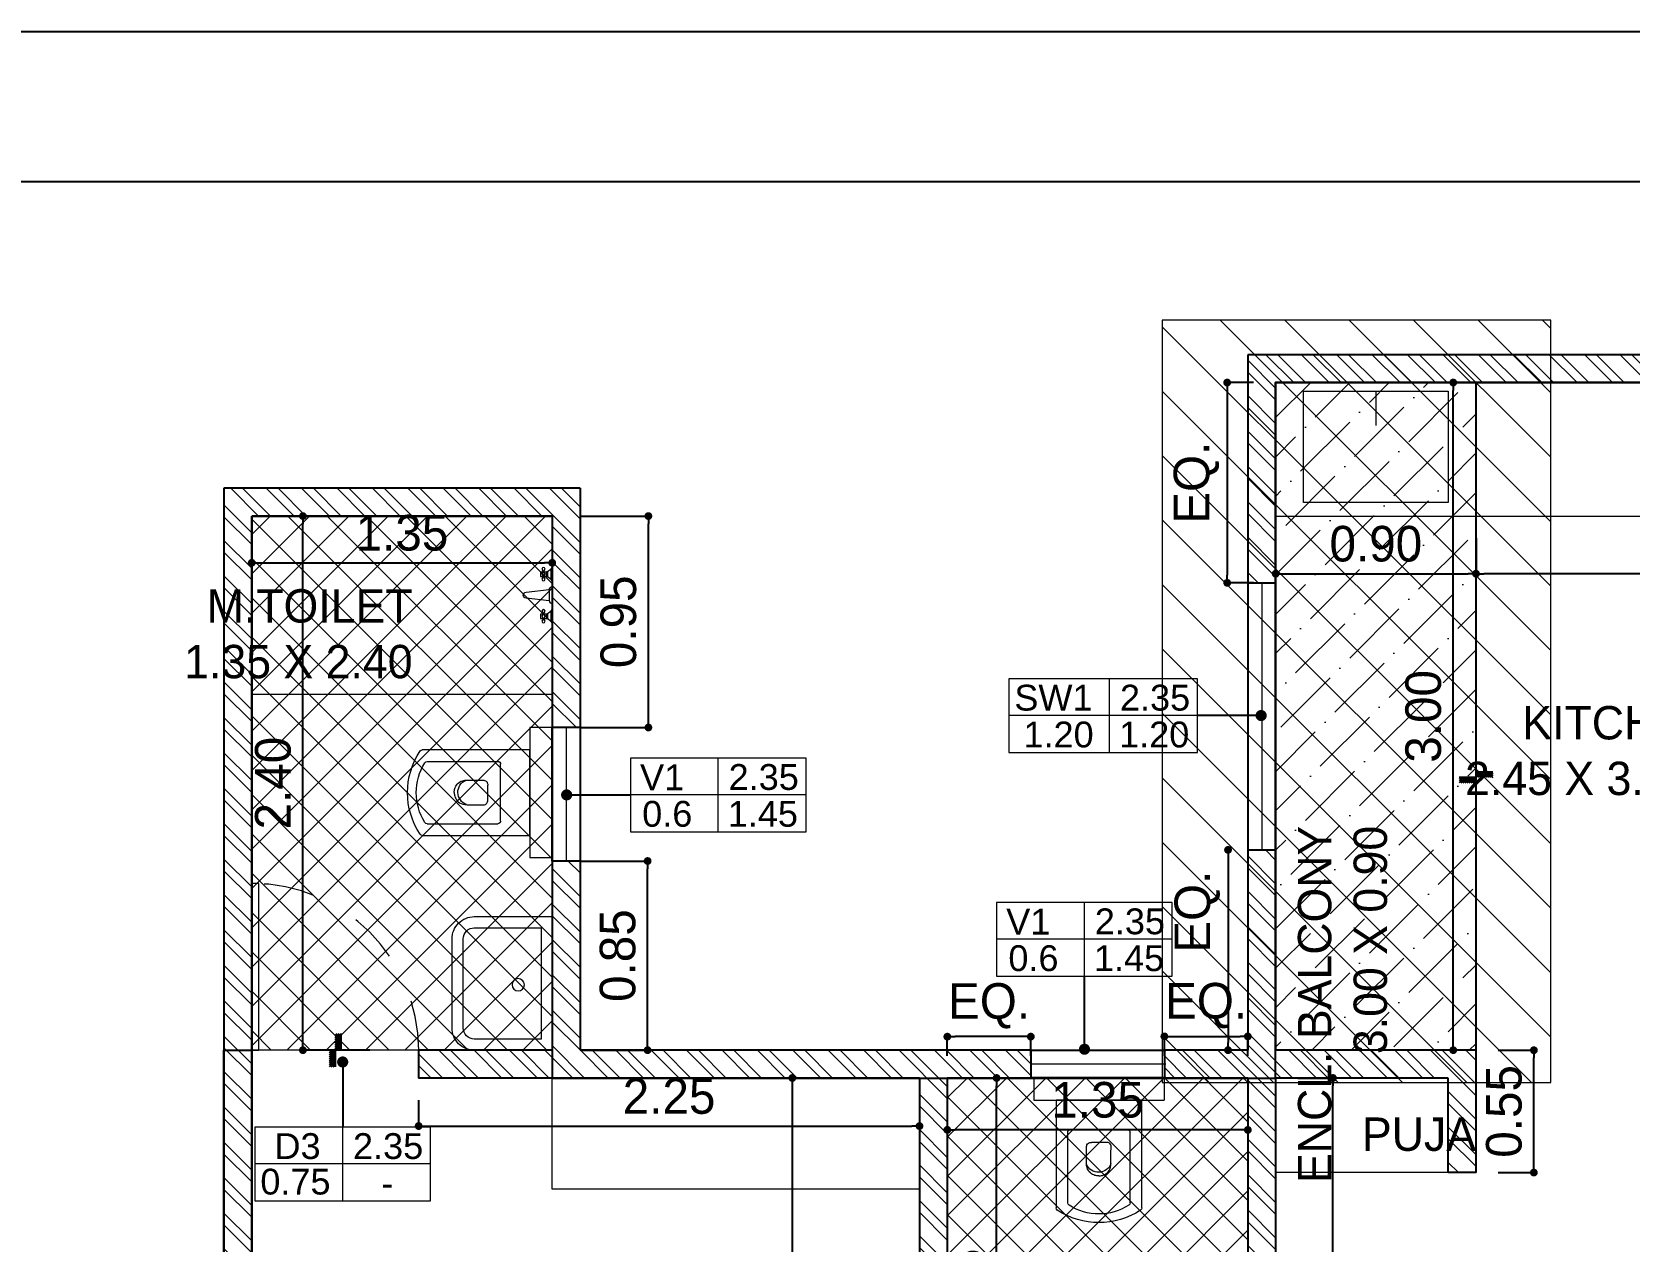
# Model space of a CAD drawing. Header units: metres. Extents: x 494 to 1845, y -666 to 1061.
# Drawn here: x 1790.404 to 1793.605, y 189.187 to 191.611 of the extents above; entities that cross this region are included whole.
import ezdxf

# ---------------------------------------------------------------- set-up
doc = ezdxf.new("R2010")
doc.units = ezdxf.units.M
doc.header["$MEASUREMENT"] = 0
doc.linetypes.add('1', pattern=[0])
doc.linetypes.add('ACAD_ISO02W100', pattern=[15, 12, -3])
doc.layers.get('Defpoints').update_dxf_attribs({"color": 12})
for name, color, linetype in [('10 HATCH', 253, 'Continuous'), ('A-AREA', 1, 'Continuous'), ('SHEET', 7, 'Continuous'), ('TILE DROP', 180, '1'), ('VDA-TEXT', 250, '1'), ('VDA-WALL BELOW', 8, 'Continuous')]:
    doc.layers.add(name, color=color, linetype=linetype)
for name, color, linetype, lineweight in [('A-Wall Hatch', 8, 'Continuous', 9), ('col hatch', 8, 'Continuous', 13), ('DIMENSION', 8, 'Continuous', 5), ('VDA-DOOR', 23, 'Continuous', 5), ('VDA-DW TAGS', 4, 'Continuous', 9), ('VDA-FURNITURE', 8, 'Continuous', 13), ('VDA-HATCH', 8, 'Continuous', 9), ('VDA-PLUMBING', 8, 'Continuous', 13), ('VDA-WALL', 250, 'Continuous', 25), ('VDA-WINDOW', 5, 'Continuous', 9)]:
    doc.layers.add(name, color=color, linetype=linetype, lineweight=lineweight)
doc.styles.add('arial', font='arial.ttf', dxfattribs={"height": 0.3})
doc.styles.add('RS', font='GOTHIC.TTF')
doc.dimstyles.new('SMALL-1', dxfattribs={"dimtxt": 0.16, "dimasz": 0.035, "dimexe": 0, "dimexo": 0.1, "dimgap": 0.05, "dimtad": 1, "dimzin": 0, "dimdsep": 46, "dimtxsty": 'RS', "dimblk": 'DOT', "dimcen": 2.5, "dimclrd": 256, "dimclre": 256, "dimclrt": 5, "dimadec": 0, "dimazin": 0, "dimtfac": 1, "dimtdec": 3, "dimtofl": 0, "dimtmove": 0, "dimatfit": 3, "dimfxl": 0, "dimtolj": 1, "dimtzin": 0, "dimarcsym": 0})
pattern_1 = [(135, (-4e-16, 0.375), (-0.00441942, -0.00441942), [])]

# ---------------------------------------------------------------- blocks, each defined once
blk = doc.blocks.new('zw$FB86')
at = {"layer": 'VDA-FURNITURE'}
for points in [[(0, 0.45), (0, 0.1, 0.414214), (0.1, 0), (0.5, 0, 0.414214), (0.6, 0.1), (0.6, 0.45)], [(0.05, 0.4), (0.05, 0.1, 0.414214), (0.1, 0.05), (0.5, 0.05, 0.414214), (0.55, 0.1), (0.55, 0.4)]]:
    blk.add_lwpolyline(points, format="xyb", close=True, dxfattribs=at)
blk.add_circle((0.2942, 0.2973), 0.0278, dxfattribs=at)
blk = doc.blocks.new('zw$1B49')
at = {"layer": 'VDA-FURNITURE'}
for p, q in [((0.1173, 0.1173), (0.1043, 0.013)), ((0.1564, 0.013), (0.1433, 0.1173)), ((0, 0), (0.0717, 0)), ((0.0128, 0.0065), (0.0589, 0.0065)), ((0.0261, 0.0424), (0.0195, 0.0424)), ((0.0261, 0.0358), (0.0195, 0.0358)), ((0.0484, 0.0195), (0.0235, 0.0195)), ((0.0261, 0.0261), (0.0261, 0.0521)), ((0.0261, 0.0521), (0.0456, 0.0521)), ((0.0456, 0.0261), (0.0261, 0.0261)), ((0.0456, 0.0521), (0.0456, 0.0261)), ((0.0456, 0.0424), (0.0521, 0.0424)), ((0.0456, 0.0358), (0.0521, 0.0358)), ((0.0912, 0), (0.1694, 0)), ((0.1043, 0.013), (0.1564, 0.013)), ((0.189, 0), (0.2606, 0)), ((0.2018, 0.0065), (0.2478, 0.0065)), ((0.215, 0.0424), (0.2085, 0.0424)), ((0.215, 0.0358), (0.2085, 0.0358)), ((0.2373, 0.0195), (0.2125, 0.0195)), ((0.215, 0.0261), (0.215, 0.0521)), ((0.215, 0.0521), (0.2346, 0.0521)), ((0.2346, 0.0261), (0.215, 0.0261)), ((0.2346, 0.0521), (0.2346, 0.0261)), ((0.2346, 0.0424), (0.2411, 0.0424)), ((0.2346, 0.0358), (0.2411, 0.0358))]:
    blk.add_line(p, q, dxfattribs=at)
for centre in [(0.013, 0.0391), (0.0358, 0.0391), (0.0586, 0.0391), (0.202, 0.0391), (0.2248, 0.0391), (0.2476, 0.0391)]:
    blk.add_circle(centre, 0.00728, dxfattribs=at)
for centre, radius, start, end in [((0.1303, 0.1173), 0.013, 0, 180), ((-0.0098, 0.0358), 0.0371, 285.2551, 344.7449), ((0.0814, 0.0358), 0.0371, 195.25512, 254.74488), ((0.1096, -0.0053), 0.0191, 106.1502, 163.8498), ((0.1511, -0.0053), 0.0191, 16.1502, 73.8498), ((0.1792, 0.0358), 0.0371, 285.2551, 344.7449), ((0.2704, 0.0358), 0.0371, 195.25512, 254.74488)]:
    blk.add_arc(centre, radius, start, end, dxfattribs=at)
blk = doc.blocks.new('zw$2702')
at = {"layer": 'VDA-FURNITURE'}
for p, q in [((0.55, 0), (0.55, 0.585)), ((0.65, 0.585), (0.55, 0.585)), ((0.65, 0), (0.65, 0.585)), ((0.0663, 0.485), (0.55, 0.485)), ((0.0885, 0.4325), (0.406, 0.4325)), ((0.55, 0.485), (0.55, 0.1)), ((0.418, 0.4205), (0.418, 0.1645)), ((0.2097, 0.2925), (0.2098, 0.2942)), ((0.2097, 0.2918), (0.2097, 0.2925)), ((0.2097, 0.2916), (0.2097, 0.291)), ((0.2097, 0.291), (0.2098, 0.2893)), ((0.2098, 0.2942), (0.21, 0.2969)), ((0.2098, 0.2893), (0.21, 0.2866)), ((0.21, 0.2969), (0.2105, 0.3004)), ((0.2105, 0.3004), (0.2113, 0.3046)), ((0.2113, 0.3046), (0.2125, 0.3092)), ((0.2125, 0.3092), (0.2143, 0.3142)), ((0.2143, 0.3142), (0.2166, 0.3193)), ((0.2166, 0.3193), (0.2196, 0.3244)), ((0.2196, 0.3244), (0.2234, 0.3294)), ((0.2234, 0.3294), (0.2281, 0.334)), ((0.2281, 0.334), (0.2337, 0.3382)), ((0.2337, 0.3382), (0.2404, 0.3417)), ((0.2404, 0.3417), (0.2482, 0.3444)), ((0.2482, 0.3444), (0.2572, 0.3461)), ((0.2572, 0.3461), (0.2675, 0.3468)), ((0.2675, 0.3468), (0.278, 0.3468)), ((0.278, 0.3468), (0.2875, 0.3468)), ((0.2875, 0.3468), (0.2959, 0.3468)), ((0.2959, 0.3468), (0.3035, 0.3468)), ((0.3035, 0.3468), (0.3101, 0.3468)), ((0.3101, 0.3468), (0.3159, 0.3468)), ((0.3159, 0.3468), (0.3209, 0.3468)), ((0.3209, 0.3468), (0.3252, 0.3468)), ((0.3252, 0.3468), (0.3288, 0.3469)), ((0.3288, 0.3469), (0.3318, 0.3469)), ((0.3318, 0.3469), (0.3341, 0.3469)), ((0.3341, 0.3469), (0.336, 0.3469)), ((0.336, 0.3469), (0.3382, 0.3469)), ((0.3382, 0.3469), (0.3388, 0.3469)), ((0.3388, 0.3469), (0.3398, 0.3471)), ((0.3398, 0.3471), (0.3422, 0.3472)), ((0.3422, 0.3472), (0.3456, 0.347)), ((0.3456, 0.347), (0.3496, 0.346)), ((0.3496, 0.346), (0.3535, 0.3437)), ((0.3535, 0.3437), (0.3569, 0.3399)), ((0.3569, 0.3399), (0.3583, 0.3372)), ((0.3583, 0.3372), (0.3594, 0.3339)), ((0.3594, 0.3339), (0.3601, 0.3301)), ((0.3601, 0.3301), (0.3603, 0.3256)), ((0.3603, 0.3262), (0.3603, 0.2588)), ((0.21, 0.2866), (0.2105, 0.2831)), ((0.2105, 0.2831), (0.2113, 0.2789)), ((0.2113, 0.2789), (0.2125, 0.2743)), ((0.2125, 0.2743), (0.2143, 0.2693)), ((0.2143, 0.2693), (0.2166, 0.2642)), ((0.2166, 0.2642), (0.2196, 0.2591)), ((0.2196, 0.2591), (0.2234, 0.2541)), ((0.2234, 0.2541), (0.2281, 0.2495)), ((0.2281, 0.2495), (0.2337, 0.2453)), ((0.2337, 0.2453), (0.2404, 0.2418)), ((0.2404, 0.2418), (0.2482, 0.2391)), ((0.2482, 0.2391), (0.2572, 0.2373)), ((0.2572, 0.2373), (0.2675, 0.2367)), ((0.2675, 0.2367), (0.278, 0.2367)), ((0.278, 0.2367), (0.2875, 0.2367)), ((0.2875, 0.2367), (0.296, 0.2367)), ((0.296, 0.2367), (0.3035, 0.2367)), ((0.3035, 0.2367), (0.3102, 0.2367)), ((0.3102, 0.2367), (0.3161, 0.2367)), ((0.3161, 0.2367), (0.3211, 0.2367)), ((0.3211, 0.2367), (0.3254, 0.2367)), ((0.3254, 0.2367), (0.3291, 0.2367)), ((0.3291, 0.2367), (0.3321, 0.2367)), ((0.3321, 0.2367), (0.3344, 0.2368)), ((0.3344, 0.2368), (0.3363, 0.2368)), ((0.3363, 0.2368), (0.3386, 0.2368)), ((0.3386, 0.2368), (0.3392, 0.2368)), ((0.3392, 0.2368), (0.3402, 0.2367)), ((0.3402, 0.2367), (0.3426, 0.2369)), ((0.3499, 0.239), (0.3537, 0.2415)), ((0.3537, 0.2415), (0.3571, 0.2455)), ((0.3571, 0.2455), (0.3584, 0.2481)), ((0.3584, 0.2481), (0.3595, 0.2511)), ((0.3595, 0.2511), (0.3601, 0.2547)), ((0.3601, 0.2547), (0.3603, 0.2588)), ((0.0885, 0.1525), (0.406, 0.1525)), ((0.55, 0.1), (0.0663, 0.1)), ((0.65, 0), (0.55, 0))]:
    blk.add_line(p, q, dxfattribs=at)
for centre, radius, start, end in [((0.3393, 0.2925), 0.3393, 146.53147, 213.46853), ((0.0663, 0.473), 0.012, 90, 146.53147), ((0.0885, 0.4205), 0.012, 90, 150.49067), ((0.406, 0.4205), 0.012, 0, 90), ((0.2879, 0.2925), 0.2489, 147.45679, 212.54321), ((0.285, 0.2913), 0.0588, 109.85833, 247.31919), ((0.3341, 0.2803), 0.0442, 281.08149, 290.92542), ((0.0885, 0.1645), 0.012, 209.50933, 270), ((0.406, 0.1645), 0.012, 270, 0), ((0.0663, 0.112), 0.012, 213.46853, 270)]:
    blk.add_arc(centre, radius, start, end, dxfattribs=at)
blk = doc.blocks.new('zw$9BC4')
at = {"layer": 'VDA-FURNITURE'}
blk.add_line((0.325, 0), (0.325, 0.1544), dxfattribs=at)
blk.add_lwpolyline([(0, 0), (0.65, 0), (0.65, 0.5), (0, 0.5)], close=True, dxfattribs=at)
blk = doc.blocks.new('_Dot')
at = {"color": 0, "linetype": 'ByBlock', "lineweight": -2}
blk.add_line((-0.5, 0), (-1, 0), dxfattribs=at)
at = {"color": 0, "linetype": 'ByBlock', "const_width": 0.5}
blk.add_lwpolyline([(-0.25, 0, 1), (0.25, 0, 1)], format="xyb", close=True, dxfattribs=at)
blk = doc.blocks.new('*D410')
at = {"layer": 'Defpoints', "color": 0, "transparency": 16777216}
for p in [(-1.185, 0.9442), (0.165, 0.9442), (0.165, 0.7341)]:
    blk.add_point(p, dxfattribs=at)
at = {"layer": 'DIMENSION', "lineweight": -2, "transparency": 16777216}
for p, q in [((-1.185, 0.8442), (-1.185, 0.7341)), ((0.165, 0.8442), (0.165, 0.7341)), ((-1.15, 0.7341), (0.13, 0.7341))]:
    blk.add_line(p, q, dxfattribs=at)
at = {"layer": 'DIMENSION', "lineweight": -2, "transparency": 16777216, "xscale": 0.035, "yscale": 0.035, "zscale": 0.035, "rotation": 180}
blk.add_blockref('_Dot', (-1.185, 0.7341), dxfattribs=at)
at = {"layer": 'DIMENSION', "lineweight": -2, "transparency": 16777216, "xscale": 0.035, "yscale": 0.035, "zscale": 0.035}
blk.add_blockref('_Dot', (0.165, 0.7341), dxfattribs=at)
at = {"layer": 'DIMENSION', "color": 5, "transparency": 16777216, "insert": (-0.51, 0.8682), "char_height": 0.16, "attachment_point": 5, "style": 'RS'}
blk.add_mtext('\\A1;1.35', dxfattribs=at)
blk = doc.blocks.new('*D411')
at = {"layer": 'Defpoints', "color": 0, "transparency": 16777216}
for p in [(-0.955, 0.9442), (0.165, 0.9442), (0.165, -1.4558)]:
    blk.add_point(p, dxfattribs=at)
at = {"layer": 'DIMENSION', "lineweight": -2, "transparency": 16777216}
for p, q in [((-0.655, 0.9442), (-0.955, 0.9442)), ((-0.955, -1.4208), (-0.955, 0.9092)), ((-0.655, -1.4558), (-0.955, -1.4558))]:
    blk.add_line(p, q, dxfattribs=at)
at = {"layer": 'DIMENSION', "lineweight": -2, "transparency": 16777216, "xscale": 0.035, "yscale": 0.035, "zscale": 0.035}
for p, rotation in [((-0.955, 0.9442), 90), ((-0.955, -1.4558), 270)]:
    blk.add_blockref('_Dot', p, dxfattribs=dict(at, rotation=rotation))
at = {"layer": 'DIMENSION', "color": 5, "transparency": 16777216, "insert": (-1.089, -0.2558), "char_height": 0.16, "attachment_point": 5, "rotation": 90, "style": 'RS'}
blk.add_mtext('\\A1;2.40', dxfattribs=at)
blk = doc.blocks.new('*D412')
at = {"layer": 'Defpoints', "color": 0, "transparency": 16777216}
for p in [(1.815, -1.5808), (1.2435, -5.3558), (1.815, -5.3558)]:
    blk.add_point(p, dxfattribs=at)
at = {"layer": 'DIMENSION', "lineweight": -2, "transparency": 16777216}
for p, q in [((1.5435, -1.5808), (1.2435, -1.5808)), ((1.2435, -1.6158), (1.2435, -5.3208)), ((1.5435, -5.3558), (1.2435, -5.3558))]:
    blk.add_line(p, q, dxfattribs=at)
at = {"layer": 'DIMENSION', "lineweight": -2, "transparency": 16777216, "xscale": 0.035, "yscale": 0.035, "zscale": 0.035}
for p, rotation in [((1.2435, -1.5808), 90), ((1.2435, -5.3558), 270)]:
    blk.add_blockref('_Dot', p, dxfattribs=dict(at, rotation=rotation))
at = {"layer": 'DIMENSION', "color": 5, "transparency": 16777216, "insert": (1.1095, -3.4683), "char_height": 0.16, "attachment_point": 5, "rotation": 90, "style": 'RS'}
blk.add_mtext('\\A1;3.78', dxfattribs=at)
blk = doc.blocks.new('*D414')
at = {"layer": 'Defpoints', "color": 0, "transparency": 16777216}
for p in [(1.94, -1.5808), (3.29, -1.5808), (1.94, -1.8138)]:
    blk.add_point(p, dxfattribs=at)
at = {"layer": 'DIMENSION', "lineweight": -2, "transparency": 16777216}
for p, q in [((1.94, -1.6808), (1.94, -1.8138)), ((3.29, -1.6808), (3.29, -1.8138)), ((3.255, -1.8138), (1.975, -1.8138))]:
    blk.add_line(p, q, dxfattribs=at)
at = {"layer": 'DIMENSION', "lineweight": -2, "transparency": 16777216, "xscale": 0.035, "yscale": 0.035, "zscale": 0.035, "rotation": 180}
blk.add_blockref('_Dot', (1.94, -1.8138), dxfattribs=at)
at = {"layer": 'DIMENSION', "lineweight": -2, "transparency": 16777216, "xscale": 0.035, "yscale": 0.035, "zscale": 0.035}
blk.add_blockref('_Dot', (3.29, -1.8138), dxfattribs=at)
at = {"layer": 'DIMENSION', "color": 5, "transparency": 16777216, "insert": (2.615, -1.6797), "char_height": 0.16, "attachment_point": 5, "style": 'RS'}
blk.add_mtext('\\A1;1.35', dxfattribs=at)
blk = doc.blocks.new('*D415')
at = {"layer": 'Defpoints', "color": 0, "transparency": 16777216}
for p in [(2.1612, -1.5808), (3.29, -1.5808), (3.29, -3.5308)]:
    blk.add_point(p, dxfattribs=at)
at = {"layer": 'DIMENSION', "lineweight": -2, "transparency": 16777216}
for p, q in [((2.4612, -1.5808), (2.1612, -1.5808)), ((2.1612, -3.4958), (2.1612, -1.6158)), ((2.4612, -3.5308), (2.1612, -3.5308))]:
    blk.add_line(p, q, dxfattribs=at)
at = {"layer": 'DIMENSION', "lineweight": -2, "transparency": 16777216, "xscale": 0.035, "yscale": 0.035, "zscale": 0.035}
for p, rotation in [((2.1612, -1.5808), 90), ((2.1612, -3.5308), 270)]:
    blk.add_blockref('_Dot', p, dxfattribs=dict(at, rotation=rotation))
at = {"layer": 'DIMENSION', "color": 5, "transparency": 16777216, "insert": (2.0271, -2.5558), "char_height": 0.16, "attachment_point": 5, "rotation": 90, "style": 'RS'}
blk.add_mtext('\\A1;1.95', dxfattribs=at)
blk = doc.blocks.new('*D417')
at = {"layer": 'Defpoints', "color": 0, "transparency": 16777216}
for p in [(4.2128, 1.5442), (4.315, 1.5442), (4.315, -1.4558)]:
    blk.add_point(p, dxfattribs=at)
at = {"layer": 'DIMENSION', "lineweight": -2, "transparency": 16777216}
for p, q in [((4.215, 1.5442), (4.2128, 1.5442)), ((4.2128, -1.4208), (4.2128, 1.5092)), ((4.215, -1.4558), (4.2128, -1.4558))]:
    blk.add_line(p, q, dxfattribs=at)
at = {"layer": 'DIMENSION', "lineweight": -2, "transparency": 16777216, "xscale": 0.035, "yscale": 0.035, "zscale": 0.035}
for p, rotation in [((4.2128, 1.5442), 90), ((4.2128, -1.4558), 270)]:
    blk.add_blockref('_Dot', p, dxfattribs=dict(at, rotation=rotation))
at = {"layer": 'DIMENSION', "color": 5, "transparency": 16777216, "insert": (4.0787, 0.0442), "char_height": 0.16, "attachment_point": 5, "rotation": 90, "style": 'RS'}
blk.add_mtext('\\A1;3.00', dxfattribs=at)
blk = doc.blocks.new('*D418')
at = {"layer": 'Defpoints', "color": 0, "transparency": 16777216}
for p in [(3.415, 0.9442), (4.315, 0.9442), (4.315, 0.685)]:
    blk.add_point(p, dxfattribs=at)
at = {"layer": 'DIMENSION', "lineweight": -2, "transparency": 16777216}
for p, q in [((3.415, 0.8442), (3.415, 0.685)), ((4.315, 0.8442), (4.315, 0.685)), ((3.45, 0.685), (4.28, 0.685))]:
    blk.add_line(p, q, dxfattribs=at)
at = {"layer": 'DIMENSION', "lineweight": -2, "transparency": 16777216, "xscale": 0.035, "yscale": 0.035, "zscale": 0.035, "rotation": 180}
blk.add_blockref('_Dot', (3.415, 0.685), dxfattribs=at)
at = {"layer": 'DIMENSION', "lineweight": -2, "transparency": 16777216, "xscale": 0.035, "yscale": 0.035, "zscale": 0.035}
blk.add_blockref('_Dot', (4.315, 0.685), dxfattribs=at)
at = {"layer": 'DIMENSION', "color": 5, "transparency": 16777216, "insert": (3.865, 0.819), "char_height": 0.16, "attachment_point": 5, "style": 'RS'}
blk.add_mtext('\\A1;0.90', dxfattribs=at)
blk = doc.blocks.new('*D419')
at = {"layer": 'Defpoints', "color": 0, "transparency": 16777216}
for p in [(4.315, 0.9442), (6.765, 0.9442), (4.315, 0.685)]:
    blk.add_point(p, dxfattribs=at)
at = {"layer": 'DIMENSION', "lineweight": -2, "transparency": 16777216}
for p, q in [((4.315, 0.8442), (4.315, 0.685)), ((6.765, 0.8442), (6.765, 0.685)), ((6.73, 0.685), (4.35, 0.685))]:
    blk.add_line(p, q, dxfattribs=at)
at = {"layer": 'DIMENSION', "lineweight": -2, "transparency": 16777216, "xscale": 0.035, "yscale": 0.035, "zscale": 0.035, "rotation": 180}
blk.add_blockref('_Dot', (4.315, 0.685), dxfattribs=at)
at = {"layer": 'DIMENSION', "lineweight": -2, "transparency": 16777216, "xscale": 0.035, "yscale": 0.035, "zscale": 0.035}
blk.add_blockref('_Dot', (6.765, 0.685), dxfattribs=at)
at = {"layer": 'DIMENSION', "color": 5, "transparency": 16777216, "insert": (5.54, 0.819), "char_height": 0.16, "attachment_point": 5, "style": 'RS'}
blk.add_mtext('\\A1;2.45', dxfattribs=at)
blk = doc.blocks.new('0.75M D')
at = {"layer": 'VDA-DOOR'}
for p, q in [((1526.51, 329.5013), (1526.4784, 329.5013)), ((1526.4784, 329.5013), (1526.4784, 328.7518)), ((1526.51, 328.7518), (1526.51, 329.5013)), ((1526.4784, 328.7518), (1526.51, 328.7518))]:
    blk.add_line(p, q, dxfattribs=at)
at = {"layer": 'VDA-DOOR', "linetype": 'ACAD_ISO02W100', "ltscale": 0.01}
blk.add_arc((1526.4784, 328.7513), 0.75, 0.04247, 90, dxfattribs=at)
blk = doc.blocks.new('*D424')
at = {"layer": 'Defpoints', "color": 0, "transparency": 16777216}
for p in [(-0.435, -1.5808), (1.815, -1.5808), (1.815, -1.7967)]:
    blk.add_point(p, dxfattribs=at)
at = {"layer": 'DIMENSION', "lineweight": -2, "transparency": 16777216}
for p, q in [((-0.435, -1.6808), (-0.435, -1.7967)), ((1.815, -1.6808), (1.815, -1.7967)), ((-0.4, -1.7967), (1.78, -1.7967))]:
    blk.add_line(p, q, dxfattribs=at)
at = {"layer": 'DIMENSION', "lineweight": -2, "transparency": 16777216, "xscale": 0.035, "yscale": 0.035, "zscale": 0.035, "rotation": 180}
blk.add_blockref('_Dot', (-0.435, -1.7967), dxfattribs=at)
at = {"layer": 'DIMENSION', "lineweight": -2, "transparency": 16777216, "xscale": 0.035, "yscale": 0.035, "zscale": 0.035}
blk.add_blockref('_Dot', (1.815, -1.7967), dxfattribs=at)
at = {"layer": 'DIMENSION', "color": 5, "transparency": 16777216, "insert": (0.69, -1.6627), "char_height": 0.16, "attachment_point": 5, "style": 'RS'}
blk.add_mtext('\\A1;2.25', dxfattribs=at)
blk = doc.blocks.new('*D433')
at = {"layer": 'Defpoints', "color": 0, "transparency": 16777216}
for p in [(3.415, -1.5808), (8.24, -1.5808), (8.24, -2.4984)]:
    blk.add_point(p, dxfattribs=at)
at = {"layer": 'DIMENSION', "lineweight": -2, "transparency": 16777216}
for p, q in [((3.415, -2.1984), (3.415, -2.4984)), ((8.24, -2.1984), (8.24, -2.4984)), ((3.45, -2.4984), (8.205, -2.4984))]:
    blk.add_line(p, q, dxfattribs=at)
at = {"layer": 'DIMENSION', "lineweight": -2, "transparency": 16777216, "xscale": 0.035, "yscale": 0.035, "zscale": 0.035, "rotation": 180}
blk.add_blockref('_Dot', (3.415, -2.4984), dxfattribs=at)
at = {"layer": 'DIMENSION', "lineweight": -2, "transparency": 16777216, "xscale": 0.035, "yscale": 0.035, "zscale": 0.035}
blk.add_blockref('_Dot', (8.24, -2.4984), dxfattribs=at)
at = {"layer": 'DIMENSION', "color": 5, "transparency": 16777216, "insert": (5.8275, -2.3644), "char_height": 0.16, "attachment_point": 5, "style": 'RS'}
blk.add_mtext('\\A1;4.83', dxfattribs=at)
blk = doc.blocks.new('*D434')
at = {"layer": 'Defpoints', "color": 0, "transparency": 16777216}
for p in [(4.315, -1.4558), (4.5749, -1.4558), (4.315, -2.0058)]:
    blk.add_point(p, dxfattribs=at)
at = {"layer": 'DIMENSION', "lineweight": -2, "transparency": 16777216}
for p, q in [((4.415, -1.4558), (4.5749, -1.4558)), ((4.5749, -1.9708), (4.5749, -1.4908)), ((4.415, -2.0058), (4.5749, -2.0058))]:
    blk.add_line(p, q, dxfattribs=at)
at = {"layer": 'DIMENSION', "lineweight": -2, "transparency": 16777216, "xscale": 0.035, "yscale": 0.035, "zscale": 0.035}
for p, rotation in [((4.5749, -1.4558), 90), ((4.5749, -2.0058), 270)]:
    blk.add_blockref('_Dot', p, dxfattribs=dict(at, rotation=rotation))
at = {"layer": 'DIMENSION', "color": 5, "transparency": 16777216, "insert": (4.4409, -1.7308), "char_height": 0.16, "attachment_point": 5, "rotation": 90, "style": 'RS'}
blk.add_mtext('\\A1;0.55', dxfattribs=at)
blk = doc.blocks.new('*D436')
at = {"layer": 'Defpoints', "color": 0, "transparency": 16777216}
for p in [(3.415, -1.5808), (3.6722, -1.5808), (3.415, -4.4558)]:
    blk.add_point(p, dxfattribs=at)
at = {"layer": 'DIMENSION', "lineweight": -2, "transparency": 16777216}
for p, q in [((3.515, -1.5808), (3.6722, -1.5808)), ((3.6722, -4.4208), (3.6722, -1.6158)), ((3.515, -4.4558), (3.6722, -4.4558))]:
    blk.add_line(p, q, dxfattribs=at)
at = {"layer": 'DIMENSION', "lineweight": -2, "transparency": 16777216, "xscale": 0.035, "yscale": 0.035, "zscale": 0.035}
for p, rotation in [((3.6722, -1.5808), 90), ((3.6722, -4.4558), 270)]:
    blk.add_blockref('_Dot', p, dxfattribs=dict(at, rotation=rotation))
at = {"layer": 'DIMENSION', "color": 5, "transparency": 16777216, "insert": (3.5381, -3.0183), "char_height": 0.16, "attachment_point": 5, "rotation": 90, "style": 'RS'}
blk.add_mtext('\\A1;2.88', dxfattribs=at)
blk = doc.blocks.new('*D438')
at = {"layer": 'Defpoints', "color": 0, "transparency": 16777216}
for p in [(0.165, -0.6058), (0.5936, -0.6058), (0.165, -1.4558)]:
    blk.add_point(p, dxfattribs=at)
at = {"layer": 'DIMENSION', "lineweight": -2, "transparency": 16777216}
for p, q in [((0.2936, -0.6058), (0.5936, -0.6058)), ((0.5936, -1.4208), (0.5936, -0.6408)), ((0.2936, -1.4558), (0.5936, -1.4558))]:
    blk.add_line(p, q, dxfattribs=at)
at = {"layer": 'DIMENSION', "lineweight": -2, "transparency": 16777216, "xscale": 0.035, "yscale": 0.035, "zscale": 0.035}
for p, rotation in [((0.5936, -0.6058), 90), ((0.5936, -1.4558), 270)]:
    blk.add_blockref('_Dot', p, dxfattribs=dict(at, rotation=rotation))
at = {"layer": 'DIMENSION', "color": 5, "transparency": 16777216, "insert": (0.4596, -1.0308), "char_height": 0.16, "attachment_point": 5, "rotation": 90, "style": 'RS'}
blk.add_mtext('\\A1;0.85', dxfattribs=at)
blk = doc.blocks.new('*D439')
at = {"layer": 'Defpoints', "color": 0, "transparency": 16777216}
for p in [(0.165, 0.9442), (0.597, 0.9442), (0.165, -0.0058)]:
    blk.add_point(p, dxfattribs=at)
at = {"layer": 'DIMENSION', "lineweight": -2, "transparency": 16777216}
for p, q in [((0.297, 0.9442), (0.597, 0.9442)), ((0.597, 0.0292), (0.597, 0.9092)), ((0.297, -0.0058), (0.597, -0.0058))]:
    blk.add_line(p, q, dxfattribs=at)
at = {"layer": 'DIMENSION', "lineweight": -2, "transparency": 16777216, "xscale": 0.035, "yscale": 0.035, "zscale": 0.035}
for p, rotation in [((0.597, 0.9442), 90), ((0.597, -0.0058), 270)]:
    blk.add_blockref('_Dot', p, dxfattribs=dict(at, rotation=rotation))
at = {"layer": 'DIMENSION', "color": 5, "transparency": 16777216, "insert": (0.463, 0.4692), "char_height": 0.16, "attachment_point": 5, "rotation": 90, "style": 'RS'}
blk.add_mtext('\\A1;0.95', dxfattribs=at)
blk = doc.blocks.new('*D440')
at = {"layer": 'Defpoints', "color": 0, "transparency": 16777216}
for p in [(3.415, 1.5442), (3.1972, 0.6442), (3.415, 0.6442)]:
    blk.add_point(p, dxfattribs=at)
at = {"layer": 'DIMENSION', "lineweight": -2, "transparency": 16777216}
for p, q in [((3.315, 1.5442), (3.1972, 1.5442)), ((3.1972, 1.5092), (3.1972, 0.6792)), ((3.315, 0.6442), (3.1972, 0.6442))]:
    blk.add_line(p, q, dxfattribs=at)
at = {"layer": 'DIMENSION', "lineweight": -2, "transparency": 16777216, "xscale": 0.035, "yscale": 0.035, "zscale": 0.035}
for p, rotation in [((3.1972, 1.5442), 90), ((3.1972, 0.6442), 270)]:
    blk.add_blockref('_Dot', p, dxfattribs=dict(at, rotation=rotation))
at = {"layer": 'DIMENSION', "color": 5, "transparency": 16777216, "insert": (3.0589, 1.0942), "char_height": 0.16, "attachment_point": 5, "rotation": 90, "style": 'RS'}
blk.add_mtext('\\A1;EQ.', dxfattribs=at)
blk = doc.blocks.new('*D441')
at = {"layer": 'Defpoints', "color": 0, "transparency": 16777216}
for p in [(3.29, -0.5558), (3.201, -1.4558), (3.29, -1.4558)]:
    blk.add_point(p, dxfattribs=at)
at = {"layer": 'DIMENSION', "lineweight": -2, "transparency": 16777216}
for p, q in [((3.201, -0.5558), (3.201, -0.5558)), ((3.201, -0.5908), (3.201, -1.4208)), ((3.201, -1.4558), (3.201, -1.4558))]:
    blk.add_line(p, q, dxfattribs=at)
at = {"layer": 'DIMENSION', "lineweight": -2, "transparency": 16777216, "xscale": 0.035, "yscale": 0.035, "zscale": 0.035}
for p, rotation in [((3.201, -0.5558), 90), ((3.201, -1.4558), 270)]:
    blk.add_blockref('_Dot', p, dxfattribs=dict(at, rotation=rotation))
at = {"layer": 'DIMENSION', "color": 5, "transparency": 16777216, "insert": (3.0627, -0.8336), "char_height": 0.16, "attachment_point": 5, "rotation": 90, "style": 'RS'}
blk.add_mtext('\\A1;EQ.', dxfattribs=at)
blk = doc.blocks.new('V1')
at = {"layer": 'VDA-DW TAGS'}
for p, q in [((1525.346, 322.8255), (1525.346, 323.1564)), ((1525.7407, 322.9909), (1524.951, 322.9909))]:
    blk.add_line(p, q, dxfattribs=at)
blk.add_lwpolyline([(1525.7407, 323.1564), (1524.951, 323.1564), (1524.951, 322.8255), (1525.7407, 322.8255)], close=True, dxfattribs=at)
at = {"layer": 'VDA-DW TAGS', "char_height": 0.11598, "attachment_point": 8, "style": 'arial'}
for s, insert, width in [('V1', (1525.0936, 323.0116), 0.282293), ('2.35', (1525.5501, 323.0116), 0.282293), ('0.6', (1525.1168, 322.8462), 0.27584), ('1.45', (1525.5462, 322.8462), 0.366174)]:
    blk.add_mtext(s, dxfattribs=dict(at, insert=insert, width=width))
blk = doc.blocks.new('SW1 F')
at = {"layer": 'VDA-DW TAGS'}
for p, q in [((1527.3697, 323.1432), (1527.3697, 323.474)), ((1527.7645, 323.3086), (1526.9172, 323.3086))]:
    blk.add_line(p, q, dxfattribs=at)
blk.add_lwpolyline([(1527.7645, 323.474), (1526.9172, 323.474), (1526.9172, 323.1432), (1527.7645, 323.1432)], close=True, dxfattribs=at)
at = {"layer": 'VDA-DW TAGS', "char_height": 0.11598, "attachment_point": 8, "style": 'arial'}
for s, insert, width in [('SW1', (1527.1174, 323.3293), 0.282293), ('2.35', (1527.5739, 323.3293), 0.282293), ('1.20', (1527.1405, 323.1638), 0.27584), ('1.20', (1527.57, 323.1638), 0.366174)]:
    blk.add_mtext(s, dxfattribs=dict(at, insert=insert, width=width))
blk = doc.blocks.new('*D443')
at = {"layer": 'Defpoints', "color": 0, "transparency": 16777216}
for p in [(1.94, -1.395), (1.94, -1.5808), (2.315, -1.5808)]:
    blk.add_point(p, dxfattribs=at)
at = {"layer": 'DIMENSION', "lineweight": -2, "transparency": 16777216}
for p, q in [((1.94, -1.4808), (1.94, -1.395)), ((2.28, -1.395), (1.975, -1.395)), ((2.315, -1.4808), (2.315, -1.395))]:
    blk.add_line(p, q, dxfattribs=at)
at = {"layer": 'DIMENSION', "lineweight": -2, "transparency": 16777216, "xscale": 0.035, "yscale": 0.035, "zscale": 0.035, "rotation": 180}
blk.add_blockref('_Dot', (1.94, -1.395), dxfattribs=at)
at = {"layer": 'DIMENSION', "lineweight": -2, "transparency": 16777216, "xscale": 0.035, "yscale": 0.035, "zscale": 0.035}
blk.add_blockref('_Dot', (2.315, -1.395), dxfattribs=at)
at = {"layer": 'DIMENSION', "color": 5, "transparency": 16777216, "insert": (2.1275, -1.2567), "char_height": 0.16, "attachment_point": 5, "style": 'RS'}
blk.add_mtext('\\A1;EQ.', dxfattribs=at)
blk = doc.blocks.new('*D444')
at = {"layer": 'Defpoints', "color": 0, "transparency": 16777216}
for p in [(3.29, -1.3939), (2.915, -1.5808), (3.29, -1.5808)]:
    blk.add_point(p, dxfattribs=at)
at = {"layer": 'DIMENSION', "lineweight": -2, "transparency": 16777216}
for p, q in [((2.915, -1.4808), (2.915, -1.3939)), ((2.95, -1.3939), (3.255, -1.3939)), ((3.29, -1.4808), (3.29, -1.3939))]:
    blk.add_line(p, q, dxfattribs=at)
at = {"layer": 'DIMENSION', "lineweight": -2, "transparency": 16777216, "xscale": 0.035, "yscale": 0.035, "zscale": 0.035, "rotation": 180}
blk.add_blockref('_Dot', (2.915, -1.3939), dxfattribs=at)
at = {"layer": 'DIMENSION', "lineweight": -2, "transparency": 16777216, "xscale": 0.035, "yscale": 0.035, "zscale": 0.035}
blk.add_blockref('_Dot', (3.29, -1.3939), dxfattribs=at)
at = {"layer": 'DIMENSION', "color": 5, "transparency": 16777216, "insert": (3.1025, -1.2556), "char_height": 0.16, "attachment_point": 5, "style": 'RS'}
blk.add_mtext('\\A1;EQ.', dxfattribs=at)
blk = doc.blocks.new('D3 F')
at = {"layer": 'VDA-DW TAGS'}
for p, q in [((1526.9357, 319.9002), (1526.9357, 320.2311)), ((1527.3304, 320.0657), (1526.5407, 320.0657))]:
    blk.add_line(p, q, dxfattribs=at)
blk.add_lwpolyline([(1527.3304, 320.2311), (1526.5407, 320.2311), (1526.5407, 319.9002), (1527.3304, 319.9002)], close=True, dxfattribs=at)
at = {"layer": 'VDA-DW TAGS', "attachment_point": 8, "style": 'arial'}
for s, insert, char_height, width in [('D3', (1526.733, 320.0863), 0.11598, 0.282293), ('2.35', (1527.1398, 320.0863), 0.11598, 0.282293), ('0.75', (1526.7235, 319.9266), 0.11598, 0.27584), ('-', (1527.1359, 319.9209), 0.116, 0.366174)]:
    blk.add_mtext(s, dxfattribs=dict(at, insert=insert, char_height=char_height, width=width))
blk = doc.blocks.new('TT-level diff-flat-14')
at = {"layer": 'TILE DROP'}
h = blk.add_hatch(dxfattribs=at)
h.set_pattern_fill('ANSI31', color=256, scale=0.05, angle=90, style=0)
h.set_pattern_definition(pattern_1)
h.paths.add_polyline_path([(-0.075, 0.025), (-0.075, 0), (0, 0), (0, 0.025)])
h = blk.add_hatch(dxfattribs=at)
h.set_pattern_fill('ANSI31', color=256, scale=0.05, angle=90, style=0)
h.set_pattern_definition(pattern_1)
h.paths.add_polyline_path([(0, 0), (0, -0.025), (0.075, -0.025), (0.075, 0)])
for points in [[(0, 0), (-0.075, 0)], [(0.075, -0.025), (0, -0.025), (0, 0), (-0.075, 0)]]:
    blk.add_lwpolyline(points, dxfattribs=at)
blk = doc.blocks.new('AFDADSFADSF')
at = {"layer": 'A-Wall Hatch', "ltscale": 0.1}
h = blk.add_hatch(dxfattribs=at)
h.set_pattern_fill('ANSI32', color=256, scale=0.3, angle=270)
h.set_pattern_definition([(315, (5.06504, -8.95583), (0.0795495, 0.0795495), []), (315, (5.06504, -9.00886), (0.0795495, 0.0795495), [])])
h.paths.add_polyline_path([(3.29, 0.6442), (3.415, 0.6442), (3.415, 1.5442), (6.765, 1.5442), (6.765, -1.8808), (5.515, -1.8808), (5.515, -2.0058), (7.24, -2.0058), (7.24, -1.8808), (6.89, -1.8808), (6.89, -0.5308), (7.24, -0.5308), (7.24, -0.4058), (6.89, -0.4058), (6.89, 1.6692), (3.29, 1.6692)])
h.paths.add_polyline_path([(-1.31, -6.8058), (-1.185, -6.8058), (-1.185, 0.9442), (0.165, 0.9442), (0.165, -0.0058), (0.29, -0.0058), (0.29, 1.0692), (-1.31, 1.0692)])
h.paths.add_polyline_path([(-0.435, -1.5808), (1.815, -1.5808), (1.815, -4.4558), (1.94, -4.4558), (1.94, -1.5808), (2.315, -1.5808), (2.315, -1.4558), (0.29, -1.4558), (0.29, -0.6058), (0.165, -0.6058), (0.165, -1.4558), (-0.435, -1.4558)])
h.paths.add_polyline_path([(2.84, -5.4808), (4.94, -5.4808), (4.94, -8.9558), (5.065, -8.9558), (5.065, -5.3558), (2.84, -5.3558)])
h.paths.add_polyline_path([(7.365, -5.4808), (7.365, -7.4058), (7.49, -7.4058), (7.49, -5.4808), (8.365, -5.4808), (8.365, -0.4058), (8.24, -0.4058), (8.24, -5.3558), (7.365, -5.3558)])
h.paths.add_polyline_path([(2.915, -1.5807), (2.915, -1.4558), (3.29, -1.4558), (3.29, -0.5558), (3.415, -0.5558), (3.415, -1.4558), (4.315, -1.4558), (4.315, -2.0058), (4.19, -2.0058), (4.19, -1.5808), (3.415, -1.5808), (3.415, -4.4558), (3.29, -4.4558), (3.29, -3.6558), (2.69, -3.6558), (2.69, -3.5308), (3.29, -3.5308), (3.29, -1.5808), (2.9209, -1.5808), (2.9209, -1.5807)])
h.paths.add_polyline_path([(1.215, -5.4808), (1.815, -5.4808), (1.815, -8.9558), (1.94, -8.9558), (1.94, -5.3558), (1.215, -5.3558)])
h.paths.add_polyline_path([(-1.185, -5.4808), (-1.185, -5.3558), (-0.585, -5.3558), (-0.585, -5.4808)])
h.paths.add_polyline_path([(6.865, -5.4808), (6.865, -5.3558), (7.365, -5.3558), (7.365, -5.4808)])
at = {"layer": 'VDA-HATCH'}
h = blk.add_hatch(dxfattribs=at)
h.set_pattern_fill('ANSI36', color=43)
h.set_pattern_definition([(45, (-42512.66198, 14913.07377), (0.06629126074, 0.24306795603), [0.3125, -0.0625, 0, -0.0625])])
h.paths.add_polyline_path([(5.065, -7.2808), (7.365, -7.2808), (7.365, -5.4808), (5.065, -5.4808)])
h.paths.add_polyline_path([(-1.185, -6.6808), (1.815, -6.6808), (1.815, -5.4808), (-1.185, -5.4808)])
h.paths.add_polyline_path([(4.315, -1.4558), (3.415, -1.4558), (3.415, 1.5442), (4.315, 1.5442)])
h = blk.add_hatch(dxfattribs=at)
h.set_pattern_fill('ANSI37', color=43)
h.set_pattern_definition([(45, (-42544.27575, 14916.82377), (-0.08838834765, 0.08838834765), []), (135, (-42544.27575, 14916.82377), (-0.08838834765, -0.08838834765), [])])
h.paths.add_polyline_path([(0.165, -1.4558), (-1.185, -1.4558), (-1.185, 0.9442), (0.165, 0.9442)])
h.paths.add_polyline_path([(3.29, -3.5308), (1.94, -3.5308), (1.94, -1.5808), (3.29, -1.5808)])
blk.add_lwpolyline([(-1.185, -5.3559), (-1.31, -5.3559), (-1.31, -1.4558), (-1.185, -1.4558)], close=True)
at = {"layer": 'A-AREA'}
blk.add_lwpolyline([(-1.185, 0.9442), (0.165, 0.9442), (0.165, -1.5808), (3.415, -1.5808), (3.415, 1.5442), (6.765, 1.5442), (6.765, -0.5308), (7.24, -0.5308), (7.24, -0.4058), (8.24, -0.4058), (8.24, -5.3558), (7.365, -5.3558), (7.365, -7.2808), (4.94, -7.2808), (4.94, -8.831), (1.94, -8.8308), (1.94, -6.6808), (-1.185, -6.6808), (-1.185, 0.9442)], dxfattribs=at)
at = {"layer": 'VDA-DOOR'}
blk.add_line((-0.435, -1.4558), (-1.185, -1.4558), dxfattribs=at)
at = {"layer": 'VDA-FURNITURE'}
for p, q in [((3.415, 0.9442), (6.765, 0.9442)), ((-1.185, 0.1442), (0.165, 0.1442)), ((0.165, -2.0808), (0.165, -1.5808)), ((4.19, -2.0058), (3.415, -2.0058)), ((1.815, -2.0808), (0.165, -2.0808))]:
    blk.add_line(p, q, dxfattribs=at)
at = {"layer": 'VDA-WALL'}
for p, q in [((3.29, 1.6692), (3.29, 0.6442)), ((6.89, 1.6692), (3.29, 1.6692)), ((3.415, 1.5442), (3.415, 0.6442)), ((6.765, 1.5442), (3.415, 1.5442)), ((4.315, -2.0058), (4.315, 1.5442)), ((-1.31, 1.0692), (-1.31, -6.8058)), ((0.29, 1.0692), (-1.31, 1.0692)), ((0.29, 1.0692), (0.29, -0.0058)), ((-1.185, 0.9442), (-1.185, -5.3558)), ((0.165, 0.9442), (-1.185, 0.9442)), ((0.165, 0.9442), (0.165, -0.0058)), ((3.29, 0.6442), (3.415, 0.6442)), ((0.29, -0.0058), (0.165, -0.0058)), ((3.29, -0.5558), (3.29, -1.4558)), ((3.29, -0.5558), (3.415, -0.5558)), ((3.415, -0.5558), (3.415, -1.4558)), ((0.165, -0.6058), (0.165, -1.4558)), ((0.29, -0.6058), (0.165, -0.6058)), ((0.29, -0.6058), (0.29, -1.4558)), ((0.165, -1.4558), (-0.435, -1.4558)), ((-0.435, -1.4558), (-0.435, -1.5808)), ((2.315, -1.4558), (0.29, -1.4558)), ((2.315, -1.4558), (2.315, -1.5808)), ((3.29, -1.4558), (2.915, -1.4558)), ((2.915, -1.4558), (2.915, -1.5808)), ((4.315, -1.4558), (3.415, -1.4558)), ((1.815, -1.5808), (-0.435, -1.5808)), ((1.815, -1.5808), (1.815, -4.4558)), ((1.94, -1.5808), (1.94, -4.4558)), ((2.315, -1.5808), (1.94, -1.5808)), ((3.29, -1.5808), (2.915, -1.5808)), ((3.29, -1.5808), (3.29, -3.5308)), ((3.415, -1.5808), (3.415, -4.4558)), ((4.19, -1.5808), (3.415, -1.5808)), ((4.19, -2.0058), (4.19, -1.5808)), ((4.315, -2.0058), (4.19, -2.0058))]:
    blk.add_line(p, q, dxfattribs=at)
at = {"layer": 'VDA-WALL BELOW'}
for p, q in [((3.29, 0.6442), (3.29, -0.5558)), ((3.415, 0.6442), (3.415, -0.5558)), ((0.165, -0.6058), (0.165, -0.0058)), ((0.2899, -0.0058), (0.2899, -0.6058)), ((2.315, -1.4558), (2.9209, -1.4558)), ((2.9209, -1.5807), (2.3209, -1.5807))]:
    blk.add_line(p, q, dxfattribs=at)
at = {"layer": 'VDA-WINDOW'}
for p, q in [((3.3525, 0.6442), (3.3525, -0.5558)), ((0.2274, -0.0058), (0.2274, -0.6058)), ((2.9209, -1.5182), (2.3209, -1.5182))]:
    blk.add_line(p, q, dxfattribs=at)
at = {"xscale": -1, "rotation": 180}
blk.add_blockref('TT-level diff-flat-14', (4.315, -0.2308), dxfattribs=at)
at = {"rotation": 90}
blk.add_blockref('TT-level diff-flat-14', (-0.81, -1.4558), dxfattribs=at)
at = {"layer": 'VDA-FURNITURE', "xscale": -1, "rotation": 180.0000002734227}
blk.add_blockref('zw$9BC4', (3.54, 1.5054), dxfattribs=at)
at = {"layer": 'VDA-HATCH'}
for name, p in [('SW1 F', (-1524.7007, -323.2607)), ('V1', (-1524.4349, -323.2995)), ('0.75M D', (-1527.6633, -330.2077)), ('V1', (-1522.7899, -323.9481)), ('D3 F', (-1527.712, -322.0326))]:
    blk.add_blockref(name, p, dxfattribs=at)
at = {"layer": 'VDA-PLUMBING', "xscale": -1}
for name, p, rotation in [('zw$1B49', (0.165, 0.719), 90.00000027372565), ('zw$2702', (-0.4849, -0.0058), 180.0000002735317), ('zw$FB86', (-0.285, -1.4558), 270.0000002737259), ('zw$2702', (2.3284, -2.2307), 270.0000002735316)]:
    blk.add_blockref(name, p, dxfattribs=dict(at, rotation=rotation))
at = {"layer": 'VDA-TEXT', "char_height": 0.15, "width": 1.314504061156185e-11, "style": 'arial'}
for s, insert, attachment_point in [('\\pi0.58006;{\\fCentury Gothic|b0|i0|c0|p34;M.TOILET  }\\P\\pi0.47855;{\\fCentury Gothic|b0|i0|c0|p34;1.35 X 2.40}', (-0.4623, 0.2133), 9), ('\\pi0.73399;{\\fCentury Gothic|b0|i0|c0|p34;KITCHEN  }\\P\\pi0.57038;{\\fCentury Gothic|b0|i0|c0|p34;2.45 X 3.425}', (5.4035, 0.0906), 3), ('{\\fCentury Gothic|b0|i0|c0|p34;PUJA}', (3.8025, -1.9103), 7)]:
    blk.add_mtext(s, dxfattribs=dict(at, insert=insert, attachment_point=attachment_point))
at = {"layer": 'VDA-TEXT', "insert": (3.515, -0.4474), "char_height": 0.15, "width": 1.314504061156185e-11, "attachment_point": 3, "rotation": 90, "style": 'arial'}
blk.add_mtext('\\pi0.79354;{\\fCentury Gothic|b0|i0|c0|p34;ENCL. BALCONY   }\\P\\pi1.09706;{\\fCentury Gothic|b0|i0|c0|p34;3.00 X 0.90}', dxfattribs=at)
at = {"layer": 'DIMENSION'}
for base, p1, p2, picture, middle in [((3.1972, 0.6442), (3.415, 1.5442), (3.415, 0.6442), '*D440', (3.1972, 1.0942)), ((3.201, -1.4558), (3.29, -0.5558), (3.29, -1.4558), '*D441', (3.201, -0.8336))]:
    dim = blk.add_linear_dim(base=base, p1=p1, p2=p2, angle=90, text='EQ.', dimstyle='SMALL-1', dxfattribs=at)
    dim.commit()
    dim.dimension.update_dxf_attribs({"geometry": picture, "text_midpoint": middle, "dimtype": 160})
for base, p1, p2, picture, middle in [((4.2128, 1.5442), (4.315, -1.4558), (4.315, 1.5442), '*D417', (4.0787, 0.0442)), ((0.597, 0.9442), (0.165, -0.0058), (0.165, 0.9442), '*D439', (0.463, 0.4692)), ((0.5936, -0.6058), (0.165, -1.4558), (0.165, -0.6058), '*D438', (0.4596, -1.0308)), ((2.1612, -1.5808), (3.29, -3.5308), (3.29, -1.5808), '*D415', (2.0271, -2.5558)), ((3.6721617985, -1.5808286846), (3.4150367361, -4.4558286846), (3.4150367361, -1.5808286846), '*D436', (3.5381373254, -3.0183286846))]:
    dim = blk.add_linear_dim(base=base, p1=p1, p2=p2, angle=90, dimstyle='SMALL-1', dxfattribs=at)
    dim.commit()
    dim.dimension.update_dxf_attribs({"geometry": picture, "text_midpoint": middle})
at = {"layer": 'DIMENSION', "color": 5}
dim = blk.add_linear_dim(base=(0.165, 0.7341), p1=(-1.185, 0.9442), p2=(0.165, 0.9442), dimstyle='SMALL-1', dxfattribs=at)
dim.commit()
dim.dimension.update_dxf_attribs({"geometry": '*D410', "text_midpoint": (-0.51, 0.7341), "dimtype": 160})
dim = blk.add_linear_dim(base=(-0.955, 0.9442), p1=(0.165, -1.4558), p2=(0.165, 0.9442), angle=90, dimstyle='SMALL-1', dxfattribs=at)
dim.commit()
dim.dimension.update_dxf_attribs({"geometry": '*D411', "text_midpoint": (-1.089, -0.2558)})
at = {"layer": 'DIMENSION'}
for p1, picture, middle in [((3.415, 0.9442), '*D418', (3.865, 0.819)), ((6.765, 0.9442), '*D419', (5.54, 0.819))]:
    dim = blk.add_linear_dim(base=(4.315, 0.685), p1=p1, p2=(4.315, 0.9442), dimstyle='SMALL-1', dxfattribs=at)
    dim.commit()
    dim.dimension.update_dxf_attribs({"geometry": picture, "text_midpoint": middle})
for base, p1, p2, picture, middle in [((1.94, -1.395), (2.315, -1.5808), (1.94, -1.5808), '*D443', (2.1275, -1.395)), ((3.29, -1.3939), (2.915, -1.5808), (3.29, -1.5808), '*D444', (3.1025, -1.3939))]:
    dim = blk.add_linear_dim(base=base, p1=p1, p2=p2, text='EQ.', dimstyle='SMALL-1', dxfattribs=at)
    dim.commit()
    dim.dimension.update_dxf_attribs({"geometry": picture, "text_midpoint": middle, "dimtype": 160})
for base, p1, p2, picture, middle in [((4.5749, -1.4558), (4.315, -2.0058), (4.315, -1.4558), '*D434', (4.5749, -1.7308)), ((1.2435265087, -5.3558286846), (1.8150367361, -1.5808286846), (1.8150367361, -5.3558286846), '*D412', (1.2435265087, -3.4683286846))]:
    dim = blk.add_linear_dim(base=base, p1=p1, p2=p2, angle=90, dimstyle='SMALL-1', dxfattribs=at)
    dim.commit()
    dim.dimension.update_dxf_attribs({"geometry": picture, "text_midpoint": middle, "dimtype": 160})
for base, p1, p2, picture, middle in [((1.815, -1.7967), (-0.435, -1.5808), (1.815, -1.5808), '*D424', (0.69, -1.7967)), ((1.94, -1.8138), (3.29, -1.5808), (1.94, -1.5808), '*D414', (2.615, -1.8138)), ((8.2400367361, -2.4984108558), (3.4150367361, -1.5808286846), (8.2400367361, -1.5808286846), '*D433', (5.8275367361, -2.4984108558))]:
    dim = blk.add_linear_dim(base=base, p1=p1, p2=p2, dimstyle='SMALL-1', dxfattribs=at)
    dim.commit()
    dim.dimension.update_dxf_attribs({"geometry": picture, "text_midpoint": middle, "dimtype": 160})
for points in [[(3.3498, 0.0479), (3.0638, 0.0479)], [(0.23, -0.3086), (0.516, -0.3086)], [(2.5561, -1.4516), (2.5561, -1.1226)], [(-0.7762, -1.5088), (-0.7763, -1.8015)]]:
    blk.add_leader(points, dimstyle='SMALL-1', override={"dimasz": 0.05, "dimclrd": 4, "dimldrblk": 'Dot'}, dxfattribs=at)

msp = doc.modelspace()

# ---------------------------------------------------------------- hatches: boundary and pattern name
at = {"layer": 'col hatch'}
h = msp.add_hatch(dxfattribs=at)
h.set_pattern_fill('ANSI31', color=6, scale=0.730701, angle=270)
h.set_pattern_definition([(315, (-231.66033, -373.23479), (0.0645854507, 0.0645854507), [])])
h.paths.add_polyline_path([(1792.6695, 189.5054), (1793.448, 189.5054), (1793.448, 191.0333), (1792.6695, 191.0333)])

# ---------------------------------------------------------------- linework, layer by layer
at = {"layer": '10 HATCH', "color": 0}
msp.add_lwpolyline([(1796.3133, 191.3107), (1779.9924, 191.3107), (1779.9924, 167.9793), (1796.3133, 167.9793)], close=True, dxfattribs=at)
at = {"layer": 'col hatch', "color": 6, "elevation": 0}
msp.add_lwpolyline([(1793.448, 191.0333), (1792.6695, 191.0333), (1792.6695, 189.5054), (1793.448, 189.5054)], close=True, dxfattribs=at)
at = {"layer": 'SHEET'}
msp.add_lwpolyline([(1796.6139, 191.6113), (1779.6918, 191.6113), (1779.6918, 167.6787), (1796.6139, 167.6787)], close=True, dxfattribs=at)

# ---------------------------------------------------------------- block references
at = {"xscale": 0.4461706695027229, "yscale": 0.4461706695027229, "zscale": 0.4461706695027229}
msp.add_blockref('AFDADSFADSF', (1791.3731, 190.2194), dxfattribs=at)

doc.saveas('drawing.dxf')
